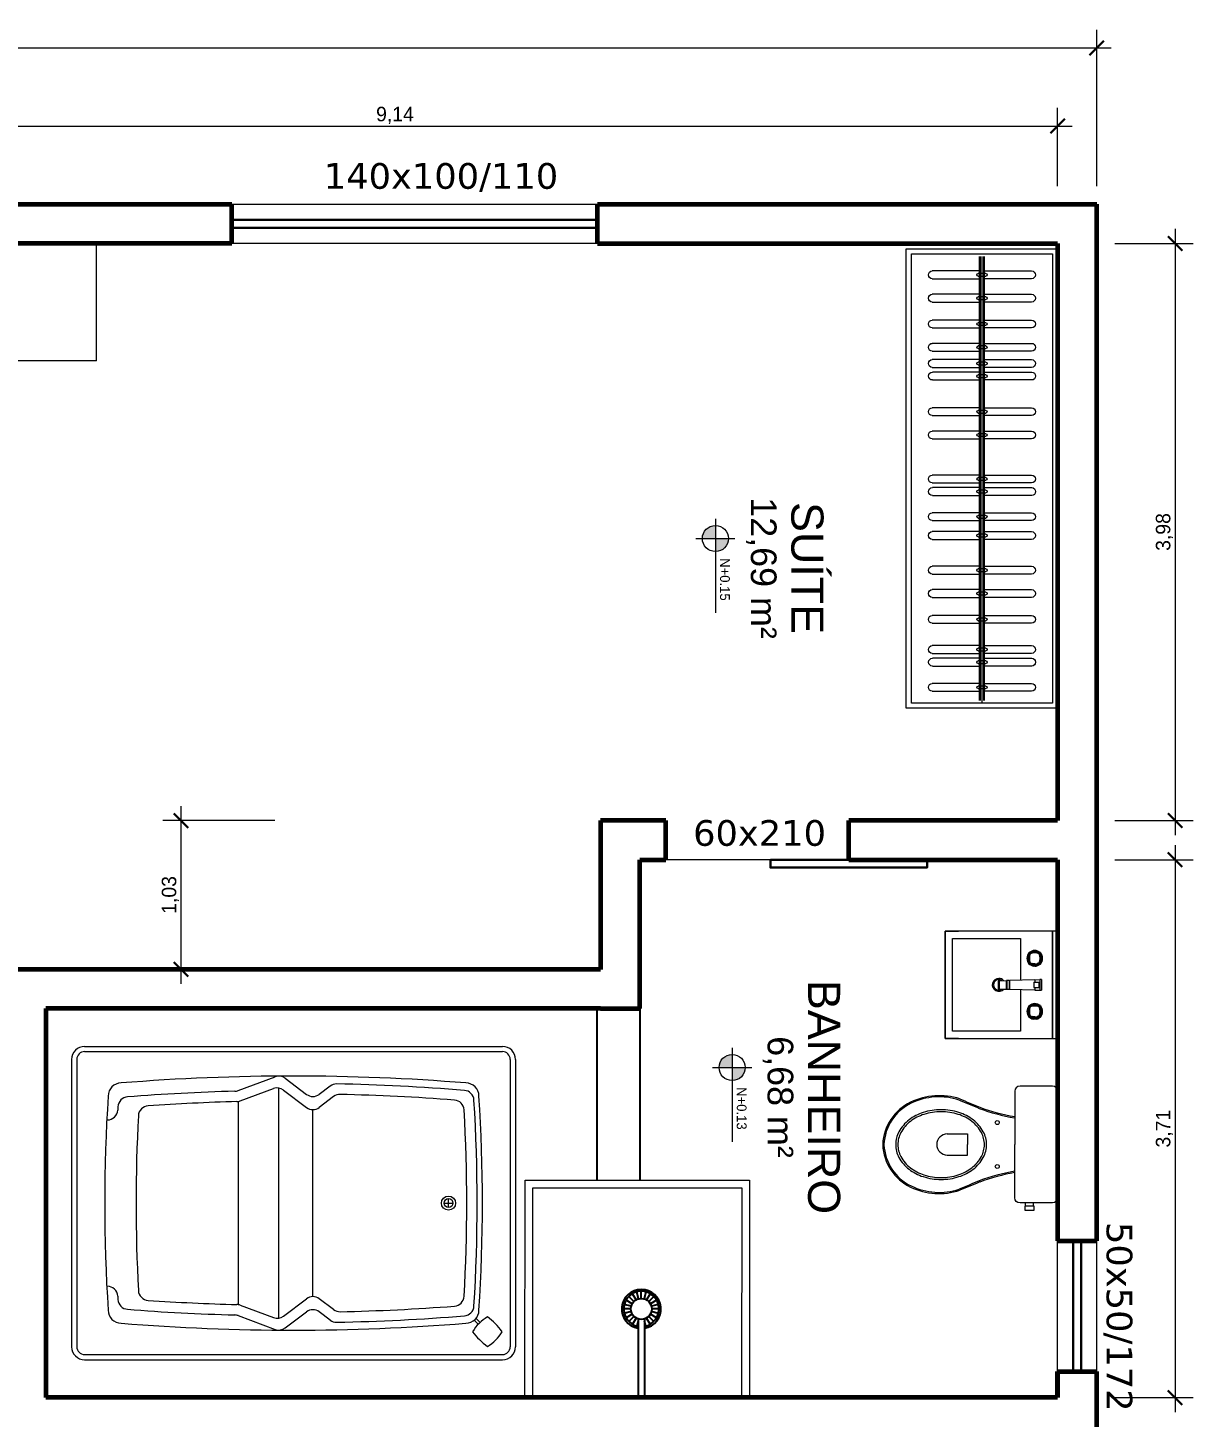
# Model space of a CAD drawing. Header units: millimetres. Extents: x 1509.2 to 1551.3, y 877.7 to 907.4.
# Drawn here: x 1534.79 to 1542.82, y 891.41 to 900.99 of the extents above; entities that cross this region are included whole.
import ezdxf

# ---------------------------------------------------------------- set-up
doc = ezdxf.new("R2010")
doc.units = ezdxf.units.MM
doc.linetypes.add('ACAD_ISO10W100', pattern=[18, 12, -3, 0, -3])
for name, color, linetype, lineweight in [('0.13', 6, 'Continuous', 13), ('0.20', 7, 'Continuous', 20), ('0.30', 2, 'Continuous', 30), ('0.60', 4, 'Continuous', 60), ('texto', 3, 'Continuous', 25)]:
    doc.layers.add(name, color=color, linetype=linetype, lineweight=lineweight)
doc.layers.add('LOUCAS', color=7, linetype='Continuous')
doc.dimstyles.new('COTA 02', dxfattribs={"dimtxt": 0.1, "dimasz": 0.1, "dimexe": 1.25, "dimexo": 0.625, "dimtad": 1, "dimzin": 4, "dimtxsty": 'Standard', "dimblk": 'ARCHTICK', "dimcen": 0.09, "dimdle": 0.1, "dimclrd": 256, "dimclre": 256, "dimclrt": 256, "dimadec": 0, "dimazin": 0, "dimtfac": 1, "dimtmove": 1, "dimatfit": 3, "dimldrblk": 'ARCHTICK', "dimfxl": 1, "dimlwd": -1, "dimlwe": -1, "dimarcsym": 0})

# ---------------------------------------------------------------- blocks, each defined once
blk = doc.blocks.new('cabide-individual')
for p, q in [((0, 0.01), (-0.18, 0.01)), ((-0.005, 0), (0.025, 0)), ((0.02, 0.01), (0.2, 0.01)), ((-0.18, -0.02), (0, -0.02)), ((0.025, -0.01), (-0.005, -0.01)), ((0.2, -0.02), (0.02, -0.02))]:
    blk.add_line(p, q)
for centre, radius, start, end in [((-0.18, -0.005), 0.015, 90, 270), ((-0.005, -0.005), 0.005, 90, 270), ((0.025, -0.005), 0.005, 270, 90), ((0.2, -0.005), 0.015, 270, 90)]:
    blk.add_arc(centre, radius, start, end)
blk = doc.blocks.new('CHUVEI')
at = {"layer": 'LOUCAS'}
for p, q in [((0.0728, -0.0611), (0.049, -0.0474)), ((0.0792, -0.0528), (0.0597, -0.0334)), ((0.0875, -0.0465), (0.0737, -0.0226)), ((0.0971, -0.0425), (0.09, -0.0159)), ((0.1075, -0.0411), (0.1075, -0.0136)), ((0.1178, -0.0425), (0.1249, -0.0159)), ((0.1275, -0.0465), (0.1412, -0.0226)), ((0.1357, -0.0528), (0.1552, -0.0334)), ((0.1421, -0.0611), (0.1659, -0.0474)), ((0.0695, -0.0686), (-0.2325, -0.0686)), ((0.0695, -0.0936), (-0.2325, -0.0936)), ((0.0608, -0.0686), (0.0423, -0.0636)), ((0.0423, -0.0986), (0.0608, -0.0936)), ((0.049, -0.1149), (0.0728, -0.1011)), ((0.1659, -0.1149), (0.1421, -0.1011)), ((0.1461, -0.0708), (0.1727, -0.0636)), ((0.1727, -0.0986), (0.1461, -0.0915)), ((0.1475, -0.0808), (0.1749, -0.0805)), ((0.0597, -0.1288), (0.0792, -0.1094)), ((0.0737, -0.1396), (0.0875, -0.1157)), ((0.09, -0.1463), (0.0971, -0.1197)), ((0.1075, -0.1486), (0.1075, -0.1211)), ((0.1249, -0.1463), (0.1178, -0.1197)), ((0.1412, -0.1396), (0.1275, -0.1157)), ((0.1552, -0.1288), (0.1357, -0.1094))]:
    blk.add_line(p, q, dxfattribs=at)
blk.add_circle((0.1075, -0.0811), 0.04, dxfattribs=at)
for radius, start, end in [(0.075, 189.5941, 170.4059), (0.0675, 190.6719, 169.3281)]:
    blk.add_arc((0.1075, -0.0811), radius, start, end, dxfattribs=at)
blk = doc.blocks.new('_ArchTick')
at = {"color": 0, "linetype": 'ByBlock', "const_width": 0.15}
blk.add_lwpolyline([(-0.5, -0.5), (0.5, 0.5)], dxfattribs=at)
blk = doc.blocks.new('*D53')
at = {"layer": '0.13', "transparency": 16777216}
for p, q in [((1532.749, 899.8985), (1532.749, 900.438)), ((1541.884, 899.8985), (1541.884, 900.438)), ((1532.649, 900.313), (1541.984, 900.313))]:
    blk.add_line(p, q, dxfattribs=at)
at = {"layer": 'Defpoints', "color": 0, "linetype": 'ACAD_ISO10W100', "transparency": 16777216}
for p in [(1541.884, 900.313), (1532.749, 899.7735), (1541.884, 899.7735)]:
    blk.add_point(p, dxfattribs=at)
at = {"layer": '0.13', "linetype": 'ACAD_ISO10W100', "transparency": 16777216, "xscale": 0.1, "yscale": 0.1, "zscale": 0.1, "rotation": 180}
blk.add_blockref('_ArchTick', (1532.749, 900.313), dxfattribs=at)
at = {"layer": '0.13', "linetype": 'ACAD_ISO10W100', "transparency": 16777216, "xscale": 0.1, "yscale": 0.1, "zscale": 0.1}
blk.add_blockref('_ArchTick', (1541.884, 900.313), dxfattribs=at)
at = {"layer": '0.13', "color": 7, "linetype": 'ACAD_ISO10W100', "transparency": 16777216, "insert": (1537.3165, 900.3863), "char_height": 0.1, "attachment_point": 5}
blk.add_mtext('9,14', dxfattribs=at)
blk = doc.blocks.new('*D54')
at = {"layer": '0.13', "transparency": 16777216}
for p, q in [((1518.9936, 899.8985), (1518.9936, 900.9762)), ((1542.154, 899.8985), (1542.154, 900.9762)), ((1518.8936, 900.8512), (1542.254, 900.8512))]:
    blk.add_line(p, q, dxfattribs=at)
at = {"layer": 'Defpoints', "color": 0, "linetype": 'ACAD_ISO10W100', "transparency": 16777216}
for p in [(1542.154, 900.8512), (1518.9936, 899.7735), (1542.154, 899.7735)]:
    blk.add_point(p, dxfattribs=at)
at = {"layer": '0.13', "linetype": 'ACAD_ISO10W100', "transparency": 16777216, "xscale": 0.1, "yscale": 0.1, "zscale": 0.1, "rotation": 180}
blk.add_blockref('_ArchTick', (1518.9936, 900.8512), dxfattribs=at)
at = {"layer": '0.13', "linetype": 'ACAD_ISO10W100', "transparency": 16777216, "xscale": 0.1, "yscale": 0.1, "zscale": 0.1}
blk.add_blockref('_ArchTick', (1542.154, 900.8512), dxfattribs=at)
at = {"layer": '0.13', "color": 7, "linetype": 'ACAD_ISO10W100', "transparency": 16777216, "insert": (1530.5738, 900.9245), "char_height": 0.1, "attachment_point": 5}
blk.add_mtext('23,16', dxfattribs=at)
blk = doc.blocks.new('*D55')
at = {"layer": '0.13', "transparency": 16777216}
for p, q in [((1542.694, 899.6035), (1542.694, 895.4255)), ((1542.279, 899.5035), (1542.819, 899.5035)), ((1542.279, 895.5255), (1542.819, 895.5255))]:
    blk.add_line(p, q, dxfattribs=at)
at = {"layer": 'Defpoints', "color": 0, "linetype": 'ACAD_ISO10W100', "transparency": 16777216}
for p in [(1542.154, 899.5035), (1542.154, 895.5255), (1542.694, 895.5255)]:
    blk.add_point(p, dxfattribs=at)
at = {"layer": '0.13', "linetype": 'ACAD_ISO10W100', "transparency": 16777216, "xscale": 0.1, "yscale": 0.1, "zscale": 0.1}
for p, rotation in [((1542.694, 899.5035), 90), ((1542.694, 895.5255), 270)]:
    blk.add_blockref('_ArchTick', p, dxfattribs=dict(at, rotation=rotation))
at = {"layer": '0.13', "color": 7, "linetype": 'ACAD_ISO10W100', "transparency": 16777216, "insert": (1542.6206, 897.5145), "char_height": 0.1, "attachment_point": 5, "rotation": 90}
blk.add_mtext('3,98', dxfattribs=at)
blk = doc.blocks.new('*D56')
at = {"layer": '0.13', "transparency": 16777216}
for p, q in [((1542.694, 895.3555), (1542.694, 891.4475)), ((1542.279, 895.2555), (1542.819, 895.2555)), ((1542.279, 891.5475), (1542.819, 891.5475))]:
    blk.add_line(p, q, dxfattribs=at)
at = {"layer": 'Defpoints', "color": 0, "linetype": 'ACAD_ISO10W100', "transparency": 16777216}
for p in [(1542.154, 895.2555), (1542.154, 891.5475), (1542.694, 891.5475)]:
    blk.add_point(p, dxfattribs=at)
at = {"layer": '0.13', "linetype": 'ACAD_ISO10W100', "transparency": 16777216, "xscale": 0.1, "yscale": 0.1, "zscale": 0.1}
for p, rotation in [((1542.694, 895.2555), 90), ((1542.694, 891.5475), 270)]:
    blk.add_blockref('_ArchTick', p, dxfattribs=dict(at, rotation=rotation))
at = {"layer": '0.13', "color": 7, "linetype": 'ACAD_ISO10W100', "transparency": 16777216, "insert": (1542.6206, 893.4015), "char_height": 0.1, "attachment_point": 5, "rotation": 90}
blk.add_mtext('3,71', dxfattribs=at)
blk = doc.blocks.new('*D66')
at = {"layer": '0.13', "transparency": 16777216}
for p, q in [((1535.8413, 895.6255), (1535.8413, 894.3996)), ((1536.4876, 895.5255), (1535.7163, 895.5255)), ((1536.4876, 894.4996), (1535.7163, 894.4996))]:
    blk.add_line(p, q, dxfattribs=at)
at = {"layer": 'Defpoints', "color": 0, "linetype": 'ACAD_ISO10W100', "transparency": 16777216}
for p in [(1536.6126, 895.5255), (1535.8413, 894.4996), (1536.6126, 894.4996)]:
    blk.add_point(p, dxfattribs=at)
at = {"layer": '0.13', "linetype": 'ACAD_ISO10W100', "transparency": 16777216, "xscale": 0.1, "yscale": 0.1, "zscale": 0.1}
for p, rotation in [((1535.8413, 895.5255), 90), ((1535.8413, 894.4996), 270)]:
    blk.add_blockref('_ArchTick', p, dxfattribs=dict(at, rotation=rotation))
at = {"layer": '0.13', "color": 7, "linetype": 'ACAD_ISO10W100', "transparency": 16777216, "insert": (1535.768, 895.0126), "char_height": 0.1, "attachment_point": 5, "rotation": 90}
blk.add_mtext('1,03', dxfattribs=at)

msp = doc.modelspace()

# ---------------------------------------------------------------- hatches: boundary and pattern name
at = {"layer": '0.13'}
h = msp.add_hatch(color=2, dxfattribs=at)
h.paths.add_polyline_path([(1539.5253, 897.3794, 0.414214), (1539.6153, 897.4694), (1539.5253, 897.4694)])
h.paths.add_polyline_path([(1539.4353, 897.4694), (1539.5253, 897.4694), (1539.5253, 897.5594, 0.414214)])
h = msp.add_hatch(color=2, dxfattribs=at)
h.paths.add_polyline_path([(1539.6407, 893.7331, 0.414214), (1539.7307, 893.8231), (1539.6407, 893.8231)])
h.paths.add_polyline_path([(1539.5507, 893.8231), (1539.6407, 893.8231), (1539.6407, 893.9131, 0.414214)])

# ---------------------------------------------------------------- linework, layer by layer
for p, q in [((1538.707, 894.2296), (1538.707, 893.0478)), ((1539.004, 894.2296), (1539.004, 893.0478))]:
    msp.add_line(p, q)
msp.add_lwpolyline([(1538.734, 891.5475), (1534.909, 891.5475)])
at = {"layer": '0.13', "color": 2}
for p, q in [((1539.5253, 897.6044), (1539.5253, 896.9563)), ((1539.3903, 897.4694), (1539.6603, 897.4694)), ((1539.6407, 893.9581), (1539.6407, 893.31)), ((1539.5057, 893.8231), (1539.7757, 893.8231))]:
    msp.add_line(p, q, dxfattribs=at)
at = {"layer": '0.13'}
msp.add_lwpolyline([(1540.444, 895.2555), (1539.184, 895.2555)], dxfattribs=at)
at = {"layer": '0.13', "color": 2}
for centre in [(1539.5253, 897.4694), (1539.6407, 893.8231)]:
    msp.add_circle(centre, 0.09, dxfattribs=at)
at = {"layer": '0.20'}
for p, q in [((1536.1915, 899.7735), (1538.7115, 899.7735)), ((1535.2582, 898.6935), (1535.2582, 899.5035)), ((1538.7115, 899.5035), (1536.1915, 899.5035)), ((1535.2582, 898.6935), (1533.829, 898.6935)), ((1541.11, 894.7618), (1541.2, 894.7618)), ((1541.11, 894.0238), (1541.11, 894.7618)), ((1541.2, 894.7618), (1541.11, 894.7618)), ((1541.11, 894.7618), (1541.11, 894.0238)), ((1541.884, 894.7618), (1541.2, 894.7618)), ((1541.848, 894.7618), (1541.848, 894.0238)), ((1541.848, 894.0238), (1541.848, 894.7618)), ((1541.884, 894.0238), (1541.884, 894.7618)), ((1541.1604, 894.7123), (1541.6284, 894.7123)), ((1541.1604, 894.0733), (1541.1604, 894.7123)), ((1541.6284, 894.7123), (1541.6284, 894.4258)), ((1541.6733, 894.5862), (1541.6723, 894.5756)), ((1541.6733, 894.5862), (1541.6723, 894.5756)), ((1541.6723, 894.5756), (1541.6733, 894.5651)), ((1541.6723, 894.5756), (1541.6733, 894.5651)), ((1541.6764, 894.5964), (1541.6733, 894.5862)), ((1541.6764, 894.5964), (1541.6733, 894.5862)), ((1541.6733, 894.5651), (1541.6764, 894.5549)), ((1541.6733, 894.5651), (1541.6764, 894.5549)), ((1541.6814, 894.6058), (1541.6764, 894.5964)), ((1541.6814, 894.6058), (1541.6764, 894.5964)), ((1541.6764, 894.5549), (1541.6814, 894.5455)), ((1541.6764, 894.5549), (1541.6814, 894.5455)), ((1541.678, 894.5756), (1541.6798, 894.5942)), ((1541.6798, 894.5571), (1541.678, 894.5756)), ((1541.678, 894.5756), (1541.6826, 894.5756)), ((1541.6798, 894.5942), (1541.6851, 894.6121)), ((1541.6798, 894.5942), (1541.6842, 894.5925)), ((1541.6798, 894.5571), (1541.6842, 894.5588)), ((1541.6851, 894.5392), (1541.6798, 894.5571)), ((1541.6843, 894.6092), (1541.6814, 894.6058)), ((1541.6843, 894.6092), (1541.6814, 894.6058)), ((1541.6826, 894.5756), (1541.6842, 894.5925)), ((1541.6842, 894.5588), (1541.6826, 894.5756)), ((1541.6842, 894.5925), (1541.689, 894.6087)), ((1541.689, 894.5426), (1541.6842, 894.5588)), ((1541.6866, 894.6156), (1541.6851, 894.6121)), ((1541.689, 894.6087), (1541.6851, 894.6121)), ((1541.6866, 894.6156), (1541.6901, 894.6171)), ((1541.6866, 894.6156), (1541.6904, 894.6119)), ((1541.6883, 894.5929), (1541.6866, 894.5756)), ((1541.6883, 894.5929), (1541.6866, 894.5756)), ((1541.6866, 894.5756), (1541.6883, 894.5584)), ((1541.6866, 894.5756), (1541.6883, 894.5584)), ((1541.6931, 894.6091), (1541.6883, 894.5929)), ((1541.6883, 894.5584), (1541.6931, 894.5422)), ((1541.6883, 894.5584), (1541.6931, 894.5422)), ((1541.6904, 894.6119), (1541.689, 894.6087)), ((1541.6911, 894.5924), (1541.6894, 894.5756)), ((1541.6894, 894.5756), (1541.6911, 894.5589)), ((1541.6901, 894.6171), (1541.708, 894.6224)), ((1541.6901, 894.6171), (1541.6936, 894.6132)), ((1541.6936, 894.6132), (1541.6904, 894.6119)), ((1541.6953, 894.6069), (1541.6911, 894.5924)), ((1541.6911, 894.5589), (1541.6953, 894.5444)), ((1541.6964, 894.6208), (1541.693, 894.618)), ((1541.6964, 894.6208), (1541.693, 894.618)), ((1541.7093, 894.6139), (1541.6931, 894.6091)), ((1541.7093, 894.6139), (1541.6931, 894.6091)), ((1541.6936, 894.6132), (1541.7098, 894.618)), ((1541.7099, 894.6111), (1541.6953, 894.6069)), ((1541.7058, 894.6258), (1541.6964, 894.6208)), ((1541.7058, 894.6258), (1541.6964, 894.6208)), ((1541.716, 894.6289), (1541.7058, 894.6258)), ((1541.716, 894.6289), (1541.7058, 894.6258)), ((1541.708, 894.6224), (1541.7266, 894.6242)), ((1541.708, 894.6224), (1541.7098, 894.618)), ((1541.7266, 894.6156), (1541.7093, 894.6139)), ((1541.7266, 894.6156), (1541.7093, 894.6139)), ((1541.7098, 894.618), (1541.7266, 894.6197)), ((1541.7266, 894.6128), (1541.7099, 894.6111)), ((1541.7266, 894.6299), (1541.716, 894.6289)), ((1541.7266, 894.6299), (1541.716, 894.6289)), ((1541.7372, 894.6289), (1541.7266, 894.6299)), ((1541.7266, 894.6242), (1541.7452, 894.6224)), ((1541.7266, 894.6197), (1541.7266, 894.6242)), ((1541.7266, 894.6197), (1541.7434, 894.618)), ((1541.7439, 894.6139), (1541.7266, 894.6156)), ((1541.7433, 894.6111), (1541.7266, 894.6128)), ((1541.7474, 894.6258), (1541.7372, 894.6289)), ((1541.7578, 894.6069), (1541.7433, 894.6111)), ((1541.7452, 894.6224), (1541.7434, 894.618)), ((1541.7434, 894.618), (1541.7596, 894.6132)), ((1541.76, 894.6091), (1541.7439, 894.6139)), ((1541.76, 894.6091), (1541.7439, 894.6139)), ((1541.7452, 894.6224), (1541.763, 894.6171)), ((1541.7568, 894.6208), (1541.7474, 894.6258)), ((1541.7602, 894.618), (1541.7568, 894.6208)), ((1541.7621, 894.5924), (1541.7578, 894.6069)), ((1541.7578, 894.5444), (1541.7621, 894.5589)), ((1541.763, 894.6171), (1541.7596, 894.6132)), ((1541.7628, 894.6119), (1541.7596, 894.6132)), ((1541.7649, 894.5929), (1541.76, 894.6091)), ((1541.7649, 894.5584), (1541.76, 894.5422)), ((1541.76, 894.5422), (1541.7649, 894.5584)), ((1541.7637, 894.5756), (1541.7621, 894.5924)), ((1541.7621, 894.5589), (1541.7637, 894.5756)), ((1541.7628, 894.6119), (1541.7666, 894.6156)), ((1541.7642, 894.6087), (1541.7628, 894.6119)), ((1541.7666, 894.6156), (1541.763, 894.6171)), ((1541.7642, 894.6087), (1541.7681, 894.6121)), ((1541.7642, 894.6087), (1541.769, 894.5925)), ((1541.769, 894.5588), (1541.7642, 894.5426)), ((1541.7666, 894.5756), (1541.7649, 894.5929)), ((1541.7666, 894.5756), (1541.7649, 894.5929)), ((1541.7649, 894.5584), (1541.7666, 894.5756)), ((1541.7666, 894.6156), (1541.7681, 894.6121)), ((1541.7681, 894.6121), (1541.7734, 894.5942)), ((1541.7734, 894.5571), (1541.7681, 894.5392)), ((1541.7717, 894.6058), (1541.7689, 894.6092)), ((1541.7734, 894.5942), (1541.769, 894.5925)), ((1541.769, 894.5925), (1541.7706, 894.5756)), ((1541.7706, 894.5756), (1541.769, 894.5588)), ((1541.7734, 894.5571), (1541.769, 894.5588)), ((1541.7752, 894.5756), (1541.7706, 894.5756)), ((1541.7768, 894.5964), (1541.7717, 894.6058)), ((1541.7717, 894.5455), (1541.7768, 894.5549)), ((1541.7717, 894.5455), (1541.7768, 894.5549)), ((1541.7734, 894.5942), (1541.7752, 894.5756)), ((1541.7752, 894.5756), (1541.7734, 894.5571)), ((1541.7798, 894.5862), (1541.7768, 894.5964)), ((1541.7768, 894.5549), (1541.7798, 894.5651)), ((1541.7768, 894.5549), (1541.7798, 894.5651)), ((1541.7809, 894.5756), (1541.7798, 894.5862)), ((1541.7798, 894.5651), (1541.7809, 894.5756)), ((1541.7798, 894.5651), (1541.7809, 894.5756)), ((1541.6814, 894.5455), (1541.6843, 894.5421)), ((1541.6814, 894.5455), (1541.6843, 894.5421)), ((1541.689, 894.5426), (1541.6851, 894.5392)), ((1541.6866, 894.5357), (1541.6851, 894.5392)), ((1541.6904, 894.5394), (1541.6866, 894.5357)), ((1541.6866, 894.5357), (1541.6901, 894.5342)), ((1541.689, 894.5426), (1541.6904, 894.5394)), ((1541.6901, 894.5342), (1541.6936, 894.5381)), ((1541.708, 894.5289), (1541.6901, 894.5342)), ((1541.6904, 894.5394), (1541.6936, 894.5381)), ((1541.693, 894.5333), (1541.6964, 894.5305)), ((1541.693, 894.5333), (1541.6964, 894.5305)), ((1541.6931, 894.5422), (1541.7093, 894.5373)), ((1541.7098, 894.5332), (1541.6936, 894.5381)), ((1541.6953, 894.5444), (1541.7099, 894.5401)), ((1541.6964, 894.5305), (1541.7058, 894.5255)), ((1541.6964, 894.5305), (1541.7058, 894.5255)), ((1541.7058, 894.5255), (1541.716, 894.5224)), ((1541.7058, 894.5255), (1541.716, 894.5224)), ((1541.708, 894.5289), (1541.7098, 894.5332)), ((1541.7266, 894.5271), (1541.708, 894.5289)), ((1541.7266, 894.5356), (1541.7093, 894.5373)), ((1541.7266, 894.5316), (1541.7098, 894.5332)), ((1541.7266, 894.5385), (1541.7099, 894.5401)), ((1541.7266, 894.5214), (1541.716, 894.5224)), ((1541.7266, 894.5214), (1541.716, 894.5224)), ((1541.7266, 894.5385), (1541.7433, 894.5401)), ((1541.7439, 894.5373), (1541.7266, 894.5356)), ((1541.7434, 894.5332), (1541.7266, 894.5316)), ((1541.7266, 894.5316), (1541.7266, 894.5271)), ((1541.7452, 894.5289), (1541.7266, 894.5271)), ((1541.7372, 894.5224), (1541.7266, 894.5214)), ((1541.7266, 894.5214), (1541.7372, 894.5224)), ((1541.7372, 894.5224), (1541.7474, 894.5255)), ((1541.7372, 894.5224), (1541.7474, 894.5255)), ((1541.7578, 894.5444), (1541.7433, 894.5401)), ((1541.7596, 894.5381), (1541.7434, 894.5332)), ((1541.7452, 894.5289), (1541.7434, 894.5332)), ((1541.76, 894.5422), (1541.7439, 894.5373)), ((1541.763, 894.5342), (1541.7452, 894.5289)), ((1541.7474, 894.5255), (1541.7568, 894.5305)), ((1541.7474, 894.5255), (1541.7568, 894.5305)), ((1541.7568, 894.5305), (1541.7602, 894.5333)), ((1541.7568, 894.5305), (1541.7602, 894.5333)), ((1541.7628, 894.5394), (1541.7596, 894.5381)), ((1541.763, 894.5342), (1541.7596, 894.5381)), ((1541.7642, 894.5426), (1541.7628, 894.5394)), ((1541.7628, 894.5394), (1541.7666, 894.5357)), ((1541.7666, 894.5357), (1541.763, 894.5342)), ((1541.7642, 894.5426), (1541.7681, 894.5392)), ((1541.7681, 894.5392), (1541.7666, 894.5357)), ((1541.7689, 894.5421), (1541.7717, 894.5455)), ((1541.7689, 894.5421), (1541.7717, 894.5455)), ((1541.4808, 894.4215), (1541.4751, 894.4213)), ((1541.4751, 894.4213), (1541.4751, 894.3642)), ((1541.4751, 894.3642), (1541.4808, 894.364)), ((1541.4808, 894.4215), (1541.532, 894.423)), ((1541.4808, 894.4215), (1541.4808, 894.364)), ((1541.4808, 894.364), (1541.532, 894.3625)), ((1541.5335, 894.423), (1541.532, 894.423)), ((1541.532, 894.3625), (1541.532, 894.423)), ((1541.5335, 894.3625), (1541.532, 894.3625)), ((1541.5507, 894.4235), (1541.5335, 894.423)), ((1541.5335, 894.423), (1541.5335, 894.3625)), ((1541.5335, 894.3625), (1541.5507, 894.362)), ((1541.5507, 894.4235), (1541.5545, 894.4236)), ((1541.5507, 894.4235), (1541.5507, 894.362)), ((1541.5545, 894.3619), (1541.5507, 894.362)), ((1541.7266, 894.4286), (1541.5545, 894.4236)), ((1541.5545, 894.3619), (1541.5545, 894.4236)), ((1541.7266, 894.3569), (1541.5545, 894.3619)), ((1541.6284, 894.3598), (1541.6284, 894.0733)), ((1541.7194, 894.4113), (1541.7194, 894.3742)), ((1541.7194, 894.4113), (1541.7566, 894.4113)), ((1541.7194, 894.3742), (1541.7566, 894.3742)), ((1541.7266, 894.4286), (1541.7609, 894.4296)), ((1541.7266, 894.4286), (1541.7266, 894.4113)), ((1541.7266, 894.3742), (1541.7266, 894.3569)), ((1541.7566, 894.3742), (1541.7566, 894.4113)), ((1541.7723, 894.4299), (1541.7609, 894.4296)), ((1541.7609, 894.4296), (1541.7609, 894.3559)), ((1541.7723, 894.4299), (1541.7723, 894.3556)), ((1541.716, 894.2631), (1541.7058, 894.26)), ((1541.716, 894.2631), (1541.7058, 894.26)), ((1541.7266, 894.2642), (1541.716, 894.2631)), ((1541.7266, 894.2642), (1541.716, 894.2631)), ((1541.7266, 894.3569), (1541.7609, 894.3559)), ((1541.7372, 894.2631), (1541.7266, 894.2642)), ((1541.7474, 894.26), (1541.7372, 894.2631)), ((1541.7609, 894.3559), (1541.7723, 894.3556)), ((1541.6733, 894.2205), (1541.6723, 894.2099)), ((1541.6733, 894.2205), (1541.6723, 894.2099)), ((1541.6723, 894.2099), (1541.6733, 894.1993)), ((1541.6723, 894.2099), (1541.6733, 894.1993)), ((1541.6764, 894.2307), (1541.6733, 894.2205)), ((1541.6764, 894.2307), (1541.6733, 894.2205)), ((1541.6733, 894.1993), (1541.6764, 894.1891)), ((1541.6733, 894.1993), (1541.6764, 894.1891)), ((1541.6814, 894.24), (1541.6764, 894.2307)), ((1541.6814, 894.24), (1541.6764, 894.2307)), ((1541.6764, 894.1891), (1541.6814, 894.1797)), ((1541.6764, 894.1891), (1541.6814, 894.1797)), ((1541.678, 894.2099), (1541.6798, 894.2284)), ((1541.6798, 894.1913), (1541.678, 894.2099)), ((1541.678, 894.2099), (1541.6826, 894.2099)), ((1541.6798, 894.2284), (1541.6851, 894.2463)), ((1541.6798, 894.2284), (1541.6842, 894.2267)), ((1541.6798, 894.1913), (1541.6842, 894.1931)), ((1541.6851, 894.1734), (1541.6798, 894.1913)), ((1541.6843, 894.2435), (1541.6814, 894.24)), ((1541.6843, 894.2435), (1541.6814, 894.24)), ((1541.6814, 894.1797), (1541.6843, 894.1763)), ((1541.6814, 894.1797), (1541.6843, 894.1763)), ((1541.6826, 894.2099), (1541.6842, 894.2267)), ((1541.6842, 894.1931), (1541.6826, 894.2099)), ((1541.6842, 894.2267), (1541.689, 894.2429)), ((1541.689, 894.1769), (1541.6842, 894.1931)), ((1541.6866, 894.2499), (1541.6851, 894.2463)), ((1541.689, 894.2429), (1541.6851, 894.2463)), ((1541.689, 894.1769), (1541.6851, 894.1734)), ((1541.6866, 894.1699), (1541.6851, 894.1734)), ((1541.6866, 894.2499), (1541.6901, 894.2514)), ((1541.6866, 894.2499), (1541.6904, 894.2461)), ((1541.6883, 894.2272), (1541.6866, 894.2099)), ((1541.6883, 894.2272), (1541.6866, 894.2099)), ((1541.6866, 894.2099), (1541.6883, 894.1926)), ((1541.6866, 894.2099), (1541.6883, 894.1926)), ((1541.6904, 894.1737), (1541.6866, 894.1699)), ((1541.6866, 894.1699), (1541.6901, 894.1684)), ((1541.6931, 894.2433), (1541.6883, 894.2272)), ((1541.6883, 894.1926), (1541.6931, 894.1764)), ((1541.6883, 894.1926), (1541.6931, 894.1764)), ((1541.6904, 894.2461), (1541.689, 894.2429)), ((1541.689, 894.1769), (1541.6904, 894.1737)), ((1541.6911, 894.2266), (1541.6894, 894.2099)), ((1541.6894, 894.2099), (1541.6911, 894.1932)), ((1541.6901, 894.2514), (1541.708, 894.2567)), ((1541.6901, 894.2514), (1541.6936, 894.2475)), ((1541.6901, 894.1684), (1541.6936, 894.1723)), ((1541.708, 894.1631), (1541.6901, 894.1684)), ((1541.6936, 894.2475), (1541.6904, 894.2461)), ((1541.6904, 894.1737), (1541.6936, 894.1723)), ((1541.6953, 894.2411), (1541.6911, 894.2266)), ((1541.6911, 894.1932), (1541.6953, 894.1786)), ((1541.6964, 894.255), (1541.693, 894.2522)), ((1541.6964, 894.255), (1541.693, 894.2522)), ((1541.693, 894.1676), (1541.6964, 894.1647)), ((1541.693, 894.1676), (1541.6964, 894.1647)), ((1541.7093, 894.2482), (1541.6931, 894.2433)), ((1541.7093, 894.2482), (1541.6931, 894.2433)), ((1541.6931, 894.1764), (1541.7093, 894.1716)), ((1541.6936, 894.2475), (1541.7098, 894.2523)), ((1541.7098, 894.1675), (1541.6936, 894.1723)), ((1541.7099, 894.2454), (1541.6953, 894.2411)), ((1541.6953, 894.1786), (1541.7099, 894.1744)), ((1541.7058, 894.26), (1541.6964, 894.255)), ((1541.7058, 894.26), (1541.6964, 894.255)), ((1541.708, 894.2567), (1541.7266, 894.2585)), ((1541.708, 894.2567), (1541.7098, 894.2523)), ((1541.708, 894.1631), (1541.7098, 894.1675)), ((1541.7266, 894.2499), (1541.7093, 894.2482)), ((1541.7266, 894.2499), (1541.7093, 894.2482)), ((1541.7266, 894.1699), (1541.7093, 894.1716)), ((1541.7098, 894.2523), (1541.7266, 894.2539)), ((1541.7266, 894.1659), (1541.7098, 894.1675)), ((1541.7266, 894.247), (1541.7099, 894.2454)), ((1541.7266, 894.1727), (1541.7099, 894.1744)), ((1541.7266, 894.2585), (1541.7452, 894.2567)), ((1541.7266, 894.2539), (1541.7266, 894.2585)), ((1541.7266, 894.2539), (1541.7434, 894.2523)), ((1541.7439, 894.2482), (1541.7266, 894.2499)), ((1541.7433, 894.2454), (1541.7266, 894.247)), ((1541.7266, 894.1727), (1541.7433, 894.1744)), ((1541.7439, 894.1716), (1541.7266, 894.1699)), ((1541.7434, 894.1675), (1541.7266, 894.1659)), ((1541.7578, 894.2411), (1541.7433, 894.2454)), ((1541.7578, 894.1786), (1541.7433, 894.1744)), ((1541.7452, 894.2567), (1541.7434, 894.2523)), ((1541.7434, 894.2523), (1541.7596, 894.2475)), ((1541.7596, 894.1723), (1541.7434, 894.1675)), ((1541.7452, 894.1631), (1541.7434, 894.1675)), ((1541.76, 894.2433), (1541.7439, 894.2482)), ((1541.76, 894.2433), (1541.7439, 894.2482)), ((1541.76, 894.1764), (1541.7439, 894.1716)), ((1541.7452, 894.2567), (1541.763, 894.2514)), ((1541.763, 894.1684), (1541.7452, 894.1631)), ((1541.7568, 894.255), (1541.7474, 894.26)), ((1541.7602, 894.2522), (1541.7568, 894.255)), ((1541.7568, 894.1647), (1541.7602, 894.1676)), ((1541.7568, 894.1647), (1541.7602, 894.1676)), ((1541.7621, 894.2266), (1541.7578, 894.2411)), ((1541.7578, 894.1786), (1541.7621, 894.1932)), ((1541.763, 894.2514), (1541.7596, 894.2475)), ((1541.7628, 894.2461), (1541.7596, 894.2475)), ((1541.7628, 894.1737), (1541.7596, 894.1723)), ((1541.763, 894.1684), (1541.7596, 894.1723)), ((1541.7649, 894.2272), (1541.76, 894.2433)), ((1541.7649, 894.1926), (1541.76, 894.1764)), ((1541.76, 894.1764), (1541.7649, 894.1926)), ((1541.7637, 894.2099), (1541.7621, 894.2266)), ((1541.7621, 894.1932), (1541.7637, 894.2099)), ((1541.7628, 894.2461), (1541.7666, 894.2499)), ((1541.7642, 894.2429), (1541.7628, 894.2461)), ((1541.7642, 894.1769), (1541.7628, 894.1737)), ((1541.7628, 894.1737), (1541.7666, 894.1699)), ((1541.7666, 894.2499), (1541.763, 894.2514)), ((1541.7666, 894.1699), (1541.763, 894.1684)), ((1541.7642, 894.2429), (1541.7681, 894.2463)), ((1541.7642, 894.2429), (1541.769, 894.2267)), ((1541.769, 894.1931), (1541.7642, 894.1769)), ((1541.7642, 894.1769), (1541.7681, 894.1734)), ((1541.7666, 894.2099), (1541.7649, 894.2272)), ((1541.7666, 894.2099), (1541.7649, 894.2272)), ((1541.7649, 894.1926), (1541.7666, 894.2099)), ((1541.7666, 894.2499), (1541.7681, 894.2463)), ((1541.7681, 894.1734), (1541.7666, 894.1699)), ((1541.7681, 894.2463), (1541.7734, 894.2284)), ((1541.7734, 894.1913), (1541.7681, 894.1734)), ((1541.7717, 894.24), (1541.7689, 894.2435)), ((1541.7689, 894.1763), (1541.7717, 894.1797)), ((1541.7689, 894.1763), (1541.7717, 894.1797)), ((1541.7734, 894.2284), (1541.769, 894.2267)), ((1541.769, 894.2267), (1541.7706, 894.2099)), ((1541.7706, 894.2099), (1541.769, 894.1931)), ((1541.7734, 894.1913), (1541.769, 894.1931)), ((1541.7752, 894.2099), (1541.7706, 894.2099)), ((1541.7768, 894.2307), (1541.7717, 894.24)), ((1541.7717, 894.1797), (1541.7768, 894.1891)), ((1541.7717, 894.1797), (1541.7768, 894.1891)), ((1541.7734, 894.2284), (1541.7752, 894.2099)), ((1541.7752, 894.2099), (1541.7734, 894.1913)), ((1541.7798, 894.2205), (1541.7768, 894.2307)), ((1541.7768, 894.1891), (1541.7798, 894.1993)), ((1541.7768, 894.1891), (1541.7798, 894.1993)), ((1541.7809, 894.2099), (1541.7798, 894.2205)), ((1541.7798, 894.1993), (1541.7809, 894.2099)), ((1541.7798, 894.1993), (1541.7809, 894.2099)), ((1541.6284, 894.0733), (1541.1604, 894.0733)), ((1541.6964, 894.1647), (1541.7058, 894.1597)), ((1541.6964, 894.1647), (1541.7058, 894.1597)), ((1541.7058, 894.1597), (1541.716, 894.1566)), ((1541.7058, 894.1597), (1541.716, 894.1566)), ((1541.7266, 894.1613), (1541.708, 894.1631)), ((1541.7266, 894.1556), (1541.716, 894.1566)), ((1541.7266, 894.1556), (1541.716, 894.1566)), ((1541.7266, 894.1659), (1541.7266, 894.1613)), ((1541.7452, 894.1631), (1541.7266, 894.1613)), ((1541.7372, 894.1566), (1541.7266, 894.1556)), ((1541.7372, 894.1566), (1541.7266, 894.1556)), ((1541.7372, 894.1566), (1541.7474, 894.1597)), ((1541.7372, 894.1566), (1541.7474, 894.1597)), ((1541.7474, 894.1597), (1541.7568, 894.1647)), ((1541.7474, 894.1597), (1541.7568, 894.1647)), ((1541.2, 894.0238), (1541.11, 894.0238)), ((1541.11, 894.0238), (1541.2, 894.0238)), ((1541.2, 894.0238), (1541.884, 894.0238)), ((1535.1773, 893.9685), (1538.0573, 893.9685)), ((1535.1773, 893.9325), (1538.0573, 893.9325)), ((1535.0873, 893.8785), (1535.0873, 891.8985)), ((1535.1233, 893.8785), (1535.1233, 891.8985)), ((1538.1113, 893.8785), (1538.1113, 891.8985)), ((1538.1473, 893.8785), (1538.1473, 891.8985)), ((1536.236, 893.6641), (1536.4917, 893.7593)), ((1536.5602, 893.7493), (1536.7074, 893.6381)), ((1536.87, 893.6953), (1536.7942, 893.6381)), ((1541.6108, 893.6911), (1541.5992, 893.6834)), ((1541.625, 893.6937), (1541.6108, 893.6911)), ((1541.8479, 893.6937), (1541.625, 893.6937)), ((1541.625, 893.6937), (1541.625, 893.6937)), ((1541.8621, 893.6911), (1541.8479, 893.6937)), ((1541.8737, 893.6834), (1541.8621, 893.6911)), ((1536.2499, 893.5924), (1536.4798, 893.678)), ((1536.5168, 892.0953), (1536.5168, 893.6816)), ((1536.5483, 893.668), (1536.7074, 893.5478)), ((1536.8934, 893.6228), (1536.7942, 893.5478)), ((1541.5915, 893.6731), (1541.5889, 893.6589)), ((1541.5889, 893.6589), (1541.5889, 893.2917)), ((1541.5992, 893.6834), (1541.5915, 893.6731)), ((1541.8814, 893.6731), (1541.8737, 893.6834)), ((1541.884, 893.6589), (1541.8814, 893.6731)), ((1541.884, 893.6589), (1541.884, 893.6589)), ((1541.884, 892.9257), (1541.884, 893.6589)), ((1536.2387, 892.1887), (1536.2387, 893.5883)), ((1536.7508, 892.2436), (1536.7508, 893.5333)), ((1535.3298, 893.4617), (1535.3336, 893.4617)), ((1541.5876, 893.4759), (1541.5876, 893.4759)), ((1541.5876, 893.4759), (1541.5889, 893.4756)), ((1541.1237, 893.3651), (1541.2629, 893.3651)), ((1541.2629, 893.3651), (1541.2629, 893.2917)), ((1541.1237, 893.2195), (1541.2629, 893.2195)), ((1541.2629, 893.2195), (1541.2629, 893.293)), ((1541.5889, 892.9257), (1541.5889, 893.2917)), ((1538.2126, 891.5475), (1538.2128, 893.0469)), ((1538.2128, 893.0469), (1539.7608, 893.0469)), ((1539.7608, 893.0469), (1539.7608, 891.5477)), ((1541.5876, 893.1074), (1541.5889, 893.1078)), ((1541.5876, 893.1074), (1541.5876, 893.1074)), ((1538.2668, 891.5464), (1538.2668, 892.9929)), ((1538.2668, 892.9929), (1539.7068, 892.9929)), ((1539.7068, 892.9929), (1539.7062, 891.549)), ((1541.5915, 892.9116), (1541.5889, 892.9257)), ((1541.884, 892.9257), (1541.8814, 892.9116)), ((1541.884, 892.9257), (1541.884, 892.9257)), ((1537.6547, 892.8885), (1537.7163, 892.8885)), ((1537.6855, 892.8576), (1537.6855, 892.9193)), ((1541.5992, 892.9), (1541.5915, 892.9116)), ((1541.6108, 892.8922), (1541.5992, 892.9)), ((1541.625, 892.8897), (1541.6108, 892.8922)), ((1541.8479, 892.8897), (1541.625, 892.8897)), ((1541.625, 892.8897), (1541.625, 892.8897)), ((1541.6585, 892.8665), (1541.6585, 892.8394)), ((1541.6585, 892.8665), (1541.6636, 892.8665)), ((1541.6585, 892.8394), (1541.6907, 892.8394)), ((1541.6636, 892.8665), (1541.6636, 892.8897)), ((1541.7177, 892.8665), (1541.6636, 892.8665)), ((1541.6907, 892.8394), (1541.7229, 892.8394)), ((1541.7177, 892.8665), (1541.7177, 892.8897)), ((1541.7229, 892.8665), (1541.7177, 892.8665)), ((1541.7229, 892.8394), (1541.7229, 892.8665)), ((1541.8621, 892.8922), (1541.8479, 892.8897)), ((1541.8737, 892.9), (1541.8621, 892.8922)), ((1541.8814, 892.9116), (1541.8737, 892.9)), ((1541.884, 891.7285), (1541.884, 892.6285)), ((1542.154, 891.7285), (1542.154, 892.6285)), ((1535.3298, 892.3152), (1535.3336, 892.3152)), ((1536.2499, 892.1845), (1536.4798, 892.0989)), ((1536.5483, 892.1089), (1536.7074, 892.2291)), ((1536.8934, 892.1541), (1536.7942, 892.2291)), ((1536.236, 892.1128), (1536.4917, 892.0176)), ((1536.5602, 892.0277), (1536.7074, 892.1389)), ((1536.87, 892.0816), (1536.7942, 892.1389)), ((1537.8625, 892.0805), (1537.8902, 892.0528)), ((1537.8689, 892.0868), (1537.8753, 892.0932)), ((1537.8753, 892.0932), (1537.9029, 892.0656)), ((1535.1773, 891.8445), (1538.0573, 891.8445)), ((1535.1773, 891.8085), (1538.0573, 891.8085))]:
    msp.add_line(p, q, dxfattribs=at)
for points in [[(1541.884, 896.2995), (1540.84, 896.2995), (1540.84, 899.4675), (1541.884, 899.4675)], [(1541.848, 896.3355), (1540.876, 896.3355), (1540.876, 899.4315), (1541.848, 899.4315)]]:
    msp.add_lwpolyline(points, close=True, dxfattribs=at)
for points in [[(1541.3445, 899.4135), (1541.3445, 896.3535)], [(1541.3499, 899.4135), (1541.3499, 896.3535)], [(1541.362, 899.4135), (1541.362, 896.3355)], [(1541.3751, 896.3535), (1541.3751, 899.4135)], [(1541.3805, 896.3535), (1541.3805, 899.4135)]]:
    msp.add_lwpolyline(points, dxfattribs=at)
for centre, radius in [((1541.4684, 893.4437), 0.0135), ((1541.4684, 893.1409), 0.0135), ((1537.6855, 892.8885), 0.0488), ((1537.6855, 892.8885), 0.0308)]:
    msp.add_circle(centre, radius, dxfattribs=at)
for centre, radius, start, end in [((1541.479, 894.3928), 0.045, 90, 318.63894), ((1541.479, 894.3928), 0.036, 90, 305.17616), ((1541.479, 894.3928), 0.045, 43.16142, 90), ((1541.479, 894.3928), 0.036, 54.82383, 90), ((1535.1773, 893.8785), 0.09, 90, 180), ((1535.1773, 893.8785), 0.054, 90, 180), ((1538.0573, 893.8785), 0.09, 0, 90), ((1538.0573, 893.8785), 0.054, 0, 90), ((1535.4293, 893.6265), 0.09, 90, 180), ((1536.6173, 878.9442), 14.82, 85.40212, 94.59788), ((1536.5168, 893.6918), 0.072, 52.93199, 110.42275), ((1536.9134, 893.6378), 0.072, 88.84178, 127.06801), ((1536.6173, 878.9919), 14.721, 85.41168, 88.84178), ((1537.8053, 893.6265), 0.09, 0, 90), ((1546.7205, 892.8885), 11.4051, 176.28992, 183.71008), ((1535.4787, 893.5488), 0.072, 94.45753, 176.63808), ((1536.6173, 878.9442), 14.721, 91.5741, 94.45753), ((1536.2109, 893.7316), 0.072, 271.5741, 290.42275), ((1536.2248, 893.6599), 0.072, 271.52764, 290.42275), ((1536.5049, 893.6105), 0.072, 52.93199, 110.42275), ((1536.7508, 893.6955), 0.072, 232.93199, 307.06801), ((1536.9368, 893.5653), 0.072, 88.74382, 127.06801), ((1536.6173, 878.9919), 14.649, 85.65758, 88.74382), ((1537.721, 893.527), 0.072, 3.26104, 85.65758), ((1537.7891, 893.5939), 0.072, 3.58012, 85.41168), ((1526.5141, 892.8885), 11.3691, 356.41988, 3.58012), ((1526.5141, 892.8885), 11.4051, 356.28992, 3.71008), ((1541.0683, 893.1702), 0.4588, 72.09039, 115.44583), ((1541.0679, 893.1769), 0.4441, 71.86702, 115.76246), ((1560.1357, 938.9659), 49.1579, 247.35144, 247.52574), ((1561.2135, 941.5545), 51.9534, 247.3538, 247.51832), ((1535.3336, 893.5337), 0.072, 270, 356.75666), ((1546.7205, 892.8885), 11.3331, 176.63808, 176.75666), ((1535.6195, 893.487), 0.072, 93.92491, 176.91391), ((1536.6173, 878.9442), 14.649, 91.52764, 93.92491), ((1536.7508, 893.6053), 0.072, 232.93199, 307.06801), ((1526.5141, 892.8885), 11.2971, 356.73896, 3.26104), ((1541.0197, 893.2767), 0.3417, 115.76246, 177.20811), ((1541.0197, 893.2767), 0.3332, 115.76246, 177.20811), ((1541.0552, 893.2066), 0.3211, 107.62158, 127.48224), ((1541.0557, 893.2083), 0.3063, 107.62158, 127.48224), ((1541.0812, 893.1248), 0.407, 90, 107.62158), ((1541.0812, 893.1281), 0.3905, 90, 107.62158), ((1541.0812, 893.1248), 0.407, 72.37842, 90), ((1541.0812, 893.1281), 0.3905, 72.37842, 90), ((1541.1067, 893.2083), 0.3063, 52.51776, 72.37842), ((1541.1072, 893.2066), 0.3211, 52.51776, 72.37842), ((1541.8236, 894.8368), 1.3812, 249.69088, 260.16298), ((1541.8236, 894.8368), 1.3726, 249.69088, 260.16298), ((1546.7205, 892.8885), 11.1891, 176.91391, 183.08609), ((1541.0154, 893.2586), 0.2556, 127.48224, 151.62385), ((1541.0167, 893.2593), 0.2421, 127.48224, 151.62385), ((1541.1458, 893.2593), 0.2421, 28.37615, 52.51776), ((1541.1471, 893.2586), 0.2556, 28.37615, 52.51776), ((1540.9542, 893.2917), 0.1861, 151.62385, 180), ((1540.9567, 893.2917), 0.174, 151.62385, 180), ((1541.1237, 893.2923), 0.0728, 90, 270), ((1541.2057, 893.2917), 0.174, 0, 28.37615), ((1541.2083, 893.2917), 0.1861, 0, 28.37615), ((1541.0197, 893.3066), 0.3417, 182.79189, 244.23754), ((1541.0197, 893.3066), 0.3332, 182.79189, 244.23754), ((1540.9542, 893.2917), 0.1861, 180, 208.37615), ((1540.9567, 893.2917), 0.174, 180, 208.37615), ((1541.0167, 893.3241), 0.2421, 208.37615, 232.51776), ((1541.1458, 893.3241), 0.2421, 307.48224, 331.62385), ((1541.2057, 893.2917), 0.174, 331.62385, 0), ((1541.2083, 893.2917), 0.1861, 331.62385, 0), ((1541.0154, 893.3247), 0.2556, 208.37615, 232.51776), ((1541.0552, 893.3767), 0.3211, 232.51776, 252.37842), ((1541.0557, 893.375), 0.3063, 232.51776, 252.37842), ((1541.1067, 893.375), 0.3063, 287.62158, 307.48224), ((1541.1072, 893.3767), 0.3211, 287.62158, 307.48224), ((1541.1471, 893.3247), 0.2556, 307.48224, 331.62385), ((1541.0812, 893.4586), 0.407, 252.37842, 270), ((1541.0812, 893.4552), 0.3905, 252.37842, 270), ((1541.0812, 893.4552), 0.3905, 270, 287.62158), ((1541.0812, 893.4586), 0.407, 270, 287.62158), ((1560.1357, 847.6174), 49.1579, 112.47426, 112.64856), ((1561.2135, 845.0289), 51.9534, 112.48168, 112.6462), ((1541.8236, 891.7466), 1.3812, 99.83702, 110.30912), ((1541.8236, 891.7466), 1.3726, 99.83702, 110.30912), ((1541.0683, 893.4132), 0.4588, 244.55417, 287.90961), ((1541.0679, 893.4065), 0.4441, 244.23754, 288.13298), ((1535.3336, 892.2432), 0.072, 3.24334, 90), ((1535.6195, 892.2899), 0.072, 183.08609, 266.07509), ((1546.7205, 892.8885), 11.3331, 183.24334, 183.36192), ((1535.4787, 892.2281), 0.072, 183.36192, 265.54247), ((1536.6173, 906.8327), 14.721, 265.54247, 268.4259), ((1536.6173, 906.8327), 14.649, 266.07509, 268.47236), ((1536.2248, 892.117), 0.072, 69.57725, 88.47236), ((1536.7508, 892.1716), 0.072, 52.93199, 127.06801), ((1536.6173, 906.7851), 14.649, 271.25618, 274.34242), ((1537.721, 892.2499), 0.072, 274.34242, 356.73896), ((1537.7891, 892.183), 0.072, 274.58832, 356.41988), ((1535.4293, 892.1505), 0.09, 180, 270), ((1536.6173, 906.8327), 14.82, 265.40212, 274.59788), ((1536.2109, 892.0453), 0.072, 69.57725, 88.4259), ((1536.5049, 892.1664), 0.072, 249.57725, 307.06801), ((1536.7508, 892.0814), 0.072, 52.93199, 127.06801), ((1536.9134, 892.1391), 0.072, 232.93199, 271.15822), ((1536.9368, 892.2116), 0.072, 232.93199, 271.25618), ((1536.6173, 906.7851), 14.721, 271.15822, 274.58832), ((1537.8053, 892.1505), 0.09, 270, 0), ((1538.1033, 891.8525), 0.2925, 120.74997, 149.25003), ((1537.6671, 891.7154), 0.4827, 36.42169, 53.57831), ((1536.5168, 892.0851), 0.072, 249.57725, 307.06801), ((1538.2403, 892.2886), 0.4827, 216.42169, 233.57831), ((1537.8042, 892.1516), 0.2925, 300.74997, 329.25003), ((1535.1773, 891.8985), 0.09, 180, 270), ((1535.1773, 891.8985), 0.054, 180, 270), ((1538.0573, 891.8985), 0.09, 270, 0), ((1538.0573, 891.8985), 0.054, 270, 0)]:
    msp.add_arc(centre, radius, start, end, dxfattribs=at)
at = {"layer": '0.30'}
for p, q in [((1536.1915, 899.6655), (1538.7115, 899.6655)), ((1536.1915, 899.6115), (1538.7115, 899.6115)), ((1541.992, 891.7285), (1541.992, 892.6285)), ((1542.046, 891.7285), (1542.046, 892.6285))]:
    msp.add_line(p, q, dxfattribs=at)
msp.add_lwpolyline([(1539.904, 895.2555), (1540.984, 895.2555), (1540.984, 895.2015), (1539.904, 895.2015)], close=True, dxfattribs=at)
at = {"layer": '0.60'}
for p, q in [((1532.119, 899.7735), (1536.1915, 899.7735)), ((1536.1915, 899.5035), (1536.1915, 899.7735)), ((1538.7115, 899.7735), (1542.154, 899.7735)), ((1538.7115, 899.5035), (1538.7115, 899.7735)), ((1535.2582, 899.5035), (1533.019, 899.5035)), ((1536.1915, 899.5035), (1535.2582, 899.5035)), ((1538.7115, 899.5035), (1541.884, 899.5035)), ((1541.884, 899.5035), (1541.884, 895.5255)), ((1539.184, 895.2555), (1539.184, 895.5255)), ((1540.444, 895.2555), (1540.444, 895.5255)), ((1539.004, 894.2296), (1539.004, 895.2555)), ((1539.004, 895.2555), (1539.184, 895.2555)), ((1540.444, 895.2555), (1541.884, 895.2555)), ((1541.884, 895.2555), (1541.884, 892.6285)), ((1541.884, 894.9675), (1541.884, 892.6285)), ((1541.884, 894.9675), (1541.884, 893.917)), ((1538.734, 894.4996), (1534.909, 894.4994)), ((1538.734, 894.2296), (1534.909, 894.2294)), ((1534.909, 894.2294), (1534.909, 891.5475)), ((1538.734, 894.2296), (1539.004, 894.2296)), ((1541.884, 892.6285), (1542.154, 892.6285)), ((1541.884, 891.7285), (1541.884, 891.5475)), ((1541.884, 891.7285), (1541.884, 891.5475)), ((1541.884, 891.7285), (1541.884, 891.5475)), ((1541.884, 891.7285), (1541.884, 891.5475)), ((1541.884, 891.5475), (1541.884, 891.7285)), ((1541.884, 891.7285), (1542.154, 891.7285)), ((1539.229, 891.5475), (1534.909, 891.5475)), ((1541.884, 891.5475), (1539.004, 891.5475)), ((1539.454, 891.5475), (1539.274, 891.5475)), ((1541.884, 891.5475), (1539.724, 891.5475))]:
    msp.add_line(p, q, dxfattribs=at)
for points in [[(1542.154, 892.6285), (1542.154, 899.7735)], [(1539.184, 895.5255), (1538.734, 895.5255)], [(1538.734, 895.5255), (1538.734, 894.4996)], [(1541.884, 895.5255), (1540.444, 895.5255)], [(1534.909, 894.4994), (1534.459, 894.4995)], [(1542.154, 886.0035), (1542.154, 891.7285)], [(1539.454, 891.5475), (1539.004, 891.5475)]]:
    msp.add_lwpolyline(points, dxfattribs=at)

# ---------------------------------------------------------------- block references
at = {"layer": '0.20', "extrusion": (0, 0, -1), "xscale": 1.8, "yscale": 1.8, "zscale": -1.8}
for p in [(-1541.3805, 899.2958), (-1541.3805, 899.1354), (-1541.3805, 898.9573), (-1541.3805, 898.7969), (-1541.3805, 898.6853), (-1541.3815, 898.5983), (-1541.3805, 898.3526), (-1541.3805, 898.1922), (-1541.3805, 897.8892), (-1541.3815, 897.8022), (-1541.3805, 897.629), (-1541.3805, 897.4992), (-1541.3805, 897.26), (-1541.3805, 897.0996), (-1541.3805, 896.9211), (-1541.3805, 896.7132), (-1541.3815, 896.6262), (-1541.3805, 896.4529)]:
    msp.add_blockref('cabide-individual', p, dxfattribs=at)
at = {"layer": '0.20', "xscale": 1.8, "yscale": 1.8, "zscale": 1.8, "rotation": 90.0000000000006}
msp.add_blockref('CHUVEI', (1538.8685, 891.9653), dxfattribs=at)

# ---------------------------------------------------------------- texts
at = {"layer": '0.13', "color": 2, "char_height": 0.0675, "width": 0.703997, "attachment_point": 7, "rotation": 270}
for s, insert in [('N+0.15', (1539.5564, 897.3344)), ('N+0.13', (1539.6717, 893.6881))]:
    msp.add_mtext(s, dxfattribs=dict(at, insert=insert))
at = {"layer": 'texto', "lineweight": 9, "char_height": 0.177036, "width": 1.438767, "attachment_point": 2, "line_spacing_factor": 0.938532}
for s, insert in [('{\\fVerdana|b0|i0|c0|p34;140x100/110}', (1537.6337, 900.0575)), ('{\\fVerdana|b0|i0|c0|p34;60x210}', (1539.8296, 895.5285))]:
    msp.add_mtext(s, dxfattribs=dict(at, insert=insert))
at = {"layer": 'texto', "lineweight": 9, "attachment_point": 2, "rotation": 270, "line_spacing_factor": 0.938532}
for s, insert, char_height, width in [('{\\fArial|b0|i0|c0|p34;12,69 m²}', (1539.9467, 897.2659), 0.177036, 0.99792), ('{\\fArial|b0|i0|c0|p34;SUÍTE}', (1540.27, 897.2659), 0.221295, 1.2663), ('{\\fArial|b0|i0|c0|p34;BANHEIRO}', (1540.3854, 893.6196), 0.221295, 1.2663), ('{\\fArial|b0|i0|c0|p34;6,68 m²}', (1540.0621, 893.6196), 0.177036, 0.99792), ('{\\fVerdana|b0|i0|c0|p34;50x50/172}', (1542.3993, 892.1046), 0.177036, 1.438767)]:
    msp.add_mtext(s, dxfattribs=dict(at, insert=insert, char_height=char_height, width=width))

# ---------------------------------------------------------------- dimensions: what is measured, and where the dimension line sits
at = {"layer": '0.13', "linetype": 'ACAD_ISO10W100'}
for base, p1, p2, picture, middle in [((1542.154, 900.8512), (1518.9936, 899.7735), (1542.154, 899.7735), '*D54', (1530.5738, 900.9245)), ((1541.8839625333, 900.3129966279), (1532.7489625333, 899.7735247447), (1541.8839625333, 899.7735247447), '*D53', (1537.3164625333, 900.3863299612))]:
    dim = msp.add_linear_dim(base=base, p1=p1, p2=p2, dimstyle='COTA 02', override={"dimexe": 0.125, "dimexo": 0.125, "dimgap": 0.015, "dimzin": 1, "dimclrt": 7, "dimfxl": 10, "dimfxlon": 1}, dxfattribs=at)
    dim.commit()
    dim.dimension.update_dxf_attribs({"geometry": picture, "text_midpoint": middle})
for base, p1, p2, picture, middle in [((1542.694, 895.5255), (1542.154, 899.5035), (1542.154, 895.5255), '*D55', (1542.6206, 897.5145)), ((1535.8413, 894.4996), (1536.6126, 895.5255), (1536.6126, 894.4996), '*D66', (1535.768, 895.0126)), ((1542.694, 891.5475), (1542.154, 895.2555), (1542.154, 891.5475), '*D56', (1542.6206, 893.4015))]:
    dim = msp.add_linear_dim(base=base, p1=p1, p2=p2, angle=270, dimstyle='COTA 02', override={"dimexe": 0.125, "dimexo": 0.125, "dimgap": 0.015, "dimzin": 1, "dimclrt": 7, "dimfxl": 10, "dimfxlon": 1}, dxfattribs=at)
    dim.commit()
    dim.dimension.update_dxf_attribs({"geometry": picture, "text_midpoint": middle})

doc.saveas('drawing.dxf')
